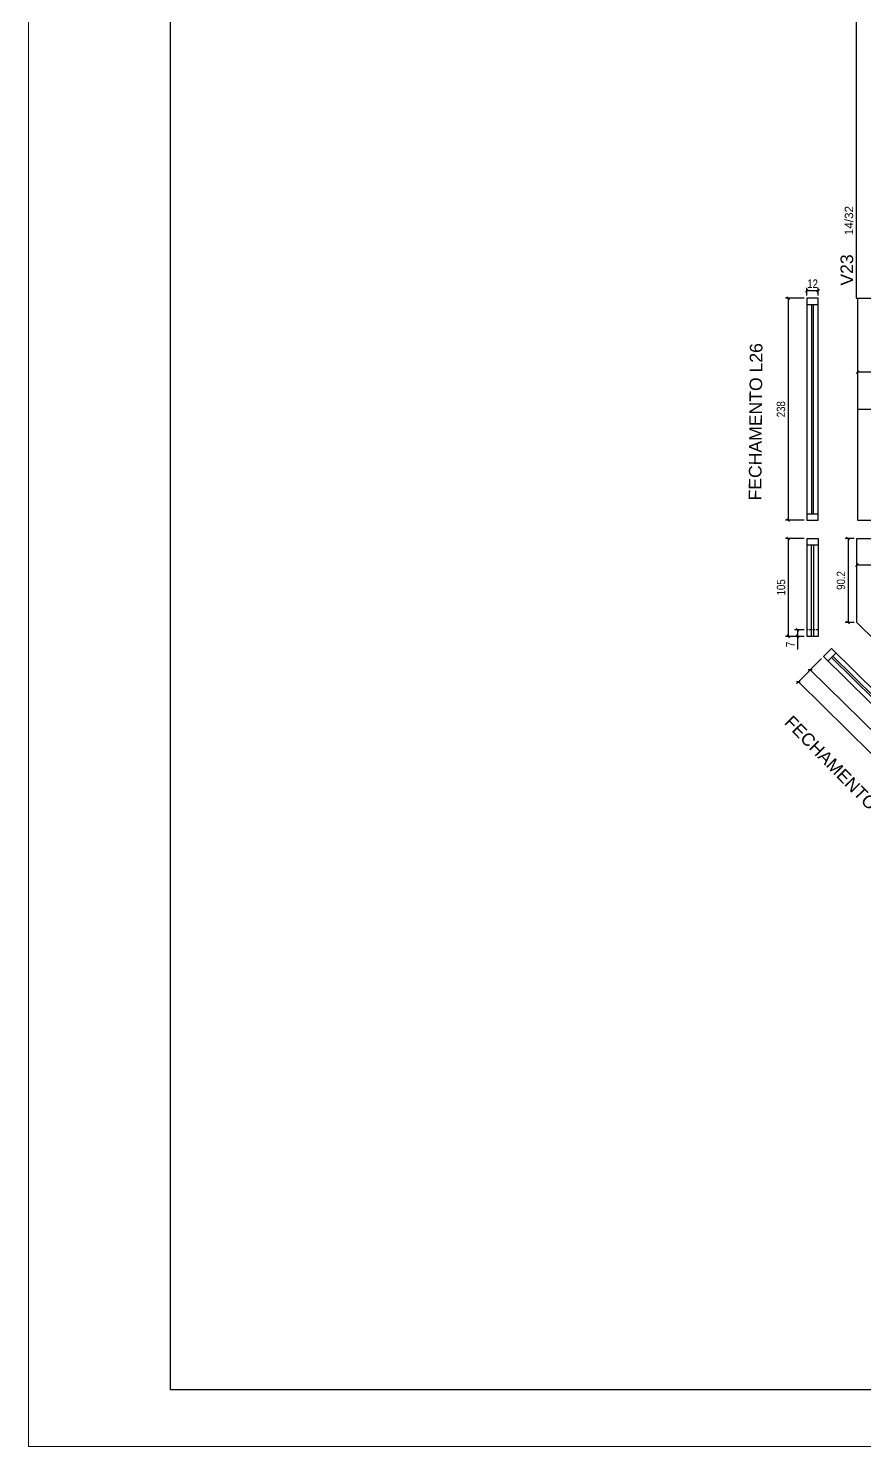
# Model space of a CAD drawing. Header units: millimetres. Extents: x 2797 to 7088, y 174 to 2922.
# Drawn here: x 2797 to 3694, y 174 to 1695 of the extents above; entities that cross this region are included whole.
import ezdxf

# ---------------------------------------------------------------- set-up
doc = ezdxf.new("R2010")
doc.units = ezdxf.units.MM
doc.linetypes.add('DASHED', pattern=[0.75, 0.5, -0.25])
for name, color, linetype in [('38', 7, 'Continuous'), ('ES-VIGA', 3, 'Continuous'), ('Painéis', 200, 'Continuous'), ('SARR_2.2x7', 40, 'Continuous'), ('SARR_EDITAR', 141, 'Continuous'), ('VIG-D', 2, 'Continuous'), ('VIG-N', 4, 'Continuous')]:
    doc.layers.add(name, color=color, linetype=linetype)
doc.layers.add('FOLHA', color=255, linetype='Continuous', lineweight=5)
doc.styles.add('COTA TECNICA-50', font='techl___.ttf', dxfattribs={"height": 9})
doc.styles.add('TQS_ARIAL', font='arial.ttf')
doc.dimstyles.new('COTA PAINEL-50', dxfattribs={"dimtxt": 9, "dimasz": 3, "dimexe": 3, "dimexo": 3, "dimgap": 3, "dimtad": 1, "dimdec": 1, "dimzin": 12, "dimdsep": 46, "dimtxsty": 'COTA TECNICA-50', "dimblk1": 'OBLIQUE', "dimblk2": 'OBLIQUE', "dimsah": 1, "dimcen": 0.9, "dimclrd": 4, "dimclre": 4, "dimclrt": 240, "dimadec": 1, "dimazin": 3, "dimtfac": 1, "dimtdec": 1, "dimtmove": 0, "dimatfit": 3, "dimfxl": 1, "dimtolj": 1, "dimtzin": 12, "dimarcsym": 0})

# ---------------------------------------------------------------- blocks, each defined once
blk = doc.blocks.new('_Oblique')
at = {"color": 0, "linetype": 'ByBlock', "lineweight": -2}
blk.add_line((-0.5, -0.5), (0.5, 0.5), dxfattribs=at)
blk = doc.blocks.new('*D21')
at = {"layer": 'Defpoints', "color": 0, "transparency": 16777216}
for p in [(3686, 1326.3), (3686, 1326.3), (3735, 1326.3)]:
    blk.add_point(p, dxfattribs=at)
at = {"layer": 'Painéis', "color": 4, "lineweight": -2, "transparency": 16777216}
blk.add_line((3735, 1326.3), (3686, 1326.3), dxfattribs=at)
at = {"layer": 'Painéis', "color": 4, "lineweight": -2, "transparency": 16777216, "xscale": 3, "yscale": 3, "zscale": 3, "rotation": 180}
blk.add_blockref('_Oblique', (3686, 1326.3), dxfattribs=at)
at = {"layer": 'Painéis', "color": 4, "lineweight": -2, "transparency": 16777216, "xscale": 3, "yscale": 3, "zscale": 3}
blk.add_blockref('_Oblique', (3735, 1326.3), dxfattribs=at)
at = {"layer": 'Painéis', "color": 240, "transparency": 16777216, "insert": (3710.5, 1333.9), "char_height": 9, "attachment_point": 5, "style": 'COTA TECNICA-50'}
blk.add_mtext('\\A1;49', dxfattribs=at)
blk = doc.blocks.new('*D24')
at = {"layer": 'Defpoints', "color": 0, "transparency": 16777216}
for p in [(3631.8, 1405.6), (3611.6, 1167.6), (3631.7, 1167.6)]:
    blk.add_point(p, dxfattribs=at)
at = {"layer": 'Painéis', "color": 4, "lineweight": -2, "transparency": 16777216}
for p, q in [((3628.8, 1405.6), (3608.6, 1405.6)), ((3611.6, 1405.6), (3611.6, 1167.6)), ((3628.7, 1167.6), (3608.6, 1167.6))]:
    blk.add_line(p, q, dxfattribs=at)
at = {"layer": 'Painéis', "color": 4, "lineweight": -2, "transparency": 16777216, "xscale": 3, "yscale": 3, "zscale": 3}
for p, rotation in [((3611.6, 1405.6), 90), ((3611.6, 1167.6), 270)]:
    blk.add_blockref('_Oblique', p, dxfattribs=dict(at, rotation=rotation))
at = {"layer": 'Painéis', "color": 240, "transparency": 16777216, "insert": (3603.9, 1286.6), "char_height": 9, "attachment_point": 5, "rotation": 90, "style": 'COTA TECNICA-50'}
blk.add_mtext('\\A1;238', dxfattribs=at)
blk = doc.blocks.new('*D226')
at = {"layer": 'Defpoints', "color": 0, "transparency": 16777216}
for p in [(3631.7, 1413.6), (3631.7, 1405.6), (3643.8, 1405.6)]:
    blk.add_point(p, dxfattribs=at)
at = {"layer": 'Painéis', "color": 4, "lineweight": -2, "transparency": 16777216}
for p, q in [((3631.7, 1408.6), (3631.7, 1416.6)), ((3643.8, 1408.6), (3643.8, 1416.6)), ((3643.8, 1413.6), (3631.7, 1413.6))]:
    blk.add_line(p, q, dxfattribs=at)
at = {"layer": 'Painéis', "color": 4, "lineweight": -2, "transparency": 16777216, "xscale": 3, "yscale": 3, "zscale": 3, "rotation": 180}
blk.add_blockref('_Oblique', (3631.7, 1413.6), dxfattribs=at)
at = {"layer": 'Painéis', "color": 4, "lineweight": -2, "transparency": 16777216, "xscale": 3, "yscale": 3, "zscale": 3}
blk.add_blockref('_Oblique', (3643.8, 1413.6), dxfattribs=at)
at = {"layer": 'Painéis', "color": 240, "transparency": 16777216, "insert": (3637.8, 1421.2), "char_height": 9, "attachment_point": 5, "style": 'COTA TECNICA-50'}
blk.add_mtext('\\A1;12', dxfattribs=at)
blk = doc.blocks.new('*D227')
at = {"layer": 'Defpoints', "color": 0, "transparency": 16777216}
for p in [(3685.2, 1119.6), (3768.7, 1119.6), (3768.7, 1119.6)]:
    blk.add_point(p, dxfattribs=at)
at = {"layer": 'Painéis', "color": 4, "lineweight": -2, "transparency": 16777216}
blk.add_line((3685.2, 1119.6), (3768.7, 1119.6), dxfattribs=at)
at = {"layer": 'Painéis', "color": 4, "lineweight": -2, "transparency": 16777216, "xscale": 3, "yscale": 3, "zscale": 3, "rotation": 180}
blk.add_blockref('_Oblique', (3685.2, 1119.6), dxfattribs=at)
at = {"layer": 'Painéis', "color": 4, "lineweight": -2, "transparency": 16777216, "xscale": 3, "yscale": 3, "zscale": 3}
blk.add_blockref('_Oblique', (3768.7, 1119.6), dxfattribs=at)
at = {"layer": 'Painéis', "color": 240, "transparency": 16777216, "insert": (3726.9, 1127.3), "char_height": 9, "attachment_point": 5, "style": 'COTA TECNICA-50'}
blk.add_mtext('\\A1;83.5', dxfattribs=at)
blk = doc.blocks.new('*D230')
at = {"layer": 'Defpoints', "color": 0, "transparency": 16777216}
for p in [(3685.2, 1148.1), (3675.8, 1057.9), (3685.2, 1057.9)]:
    blk.add_point(p, dxfattribs=at)
at = {"layer": 'Painéis', "color": 4, "lineweight": -2, "transparency": 16777216}
for p, q in [((3682.2, 1148.1), (3672.8, 1148.1)), ((3675.8, 1148.1), (3675.8, 1057.9)), ((3682.2, 1057.9), (3672.8, 1057.9))]:
    blk.add_line(p, q, dxfattribs=at)
at = {"layer": 'Painéis', "color": 4, "lineweight": -2, "transparency": 16777216, "xscale": 3, "yscale": 3, "zscale": 3}
for p, rotation in [((3675.8, 1148.1), 90), ((3675.8, 1057.9), 270)]:
    blk.add_blockref('_Oblique', p, dxfattribs=dict(at, rotation=rotation))
at = {"layer": 'Painéis', "color": 240, "transparency": 16777216, "insert": (3668.2, 1103), "char_height": 9, "attachment_point": 5, "rotation": 90, "style": 'COTA TECNICA-50'}
blk.add_mtext('\\A1;90.2', dxfattribs=at)
blk = doc.blocks.new('*D316')
at = {"layer": 'Defpoints', "color": 0, "transparency": 16777216}
for p in [(3631.8, 1148.1), (3611.6, 1043.1), (3631.8, 1043.1)]:
    blk.add_point(p, dxfattribs=at)
at = {"layer": 'Painéis', "color": 4, "lineweight": -2, "transparency": 16777216}
for p, q in [((3628.8, 1148.1), (3608.6, 1148.1)), ((3611.6, 1148.1), (3611.6, 1043.1)), ((3628.8, 1043.1), (3608.6, 1043.1))]:
    blk.add_line(p, q, dxfattribs=at)
at = {"layer": 'Painéis', "color": 4, "lineweight": -2, "transparency": 16777216, "xscale": 3, "yscale": 3, "zscale": 3}
for p, rotation in [((3611.6, 1148.1), 90), ((3611.6, 1043.1), 270)]:
    blk.add_blockref('_Oblique', p, dxfattribs=dict(at, rotation=rotation))
at = {"layer": 'Painéis', "color": 240, "transparency": 16777216, "insert": (3604, 1095.6), "char_height": 9, "attachment_point": 5, "rotation": 90, "style": 'COTA TECNICA-50'}
blk.add_mtext('\\A1;105', dxfattribs=at)
blk = doc.blocks.new('*D323')
at = {"layer": 'Defpoints', "color": 0, "transparency": 16777216}
for p in [(3631.8, 1050.1), (3621.5, 1043.1), (3631.8, 1043.1)]:
    blk.add_point(p, dxfattribs=at)
at = {"layer": 'Painéis', "color": 4, "lineweight": -2, "transparency": 16777216}
for p, q in [((3628.8, 1050.1), (3618.5, 1050.1)), ((3621.5, 1050.1), (3621.5, 1043.1)), ((3628.8, 1043.1), (3618.5, 1043.1)), ((3621.5, 1043.1), (3621.5, 1028.9))]:
    blk.add_line(p, q, dxfattribs=at)
at = {"layer": 'Painéis', "color": 4, "lineweight": -2, "transparency": 16777216, "xscale": 3, "yscale": 3, "zscale": 3}
for p, rotation in [((3621.5, 1050.1), 90), ((3621.5, 1043.1), 270)]:
    blk.add_blockref('_Oblique', p, dxfattribs=dict(at, rotation=rotation))
at = {"layer": 'Painéis', "color": 240, "transparency": 16777216, "insert": (3613.9, 1034.5), "char_height": 9, "attachment_point": 5, "rotation": 90, "style": 'COTA TECNICA-50'}
blk.add_mtext('\\A1;7', dxfattribs=at)
blk = doc.blocks.new('*D211')
at = {"layer": 'Defpoints', "color": 0, "transparency": 16777216}
for p in [(3649.5, 1021.7), (3912.2, 762.9), (3885.2, 735.5)]:
    blk.add_point(p, dxfattribs=at)
at = {"layer": 'Painéis', "color": 4, "lineweight": -2, "transparency": 16777216}
for p, q in [((3647.4, 1019.5), (3620.4, 992.2)), ((3622.5, 994.3), (3885.2, 735.5)), ((3910.1, 760.7), (3883.1, 733.3))]:
    blk.add_line(p, q, dxfattribs=at)
at = {"layer": 'Painéis', "color": 4, "lineweight": -2, "transparency": 16777216, "xscale": 3, "yscale": 3, "zscale": 3}
for p, rotation in [((3622.5, 994.3), 135.4291771280982), ((3885.2, 735.5), 315.4291771280982)]:
    blk.add_blockref('_Oblique', p, dxfattribs=dict(at, rotation=rotation))
at = {"layer": 'Painéis', "color": 240, "transparency": 16777216, "insert": (3759.3, 870.4), "char_height": 9, "attachment_point": 5, "rotation": 315.4292, "style": 'COTA TECNICA-50'}
blk.add_mtext('\\A1;368.8', dxfattribs=at)
blk = doc.blocks.new('*D324')
at = {"layer": 'Defpoints', "color": 0, "transparency": 16777216}
for p in [(3649.5, 1021.7), (3635.3, 1007.3), (3823.3, 850.4)]:
    blk.add_point(p, dxfattribs=at)
at = {"layer": 'Painéis', "color": 4, "lineweight": -2, "transparency": 16777216}
for p, q in [((3647.4, 1019.5), (3633.2, 1005.1)), ((3809.1, 836), (3635.3, 1007.3)), ((3821.2, 848.3), (3807, 833.9))]:
    blk.add_line(p, q, dxfattribs=at)
at = {"layer": 'Painéis', "color": 4, "lineweight": -2, "transparency": 16777216, "xscale": 3, "yscale": 3, "zscale": 3}
for p, rotation in [((3635.3, 1007.3), 135.4291771280949), ((3809.1, 836), 315.4291771280949)]:
    blk.add_blockref('_Oblique', p, dxfattribs=dict(at, rotation=rotation))
at = {"layer": 'Painéis', "color": 240, "transparency": 16777216, "insert": (3727.5, 927.1), "char_height": 9, "attachment_point": 5, "rotation": 315.4292, "style": 'COTA TECNICA-50'}
blk.add_mtext('\\A1;244', dxfattribs=at)

msp = doc.modelspace()

# ---------------------------------------------------------------- linework, layer by layer
at = {"color": 30}
for p, q in [((2949.04, 235.36), (2949.04, 2861.2)), ((7027.53, 235.36), (2949.04, 235.36))]:
    msp.add_line(p, q, dxfattribs=at)
at = {"layer": 'ES-VIGA'}
for points in [[(3684.66, 1745.08), (3684.66, 1405.58)], [(3684.66, 1405.58), (3784.65, 1405.58)]]:
    msp.add_lwpolyline(points, dxfattribs=at)
at = {"layer": 'FOLHA', "lineweight": 5}
msp.add_line((2796.63, 174.4), (2796.63, 2922.16), dxfattribs=at)
at = {"layer": 'FOLHA'}
msp.add_line((7088.49, 174.4), (2796.63, 174.4), dxfattribs=at)
at = {"layer": 'Painéis'}
for p, q in [((3685.98, 1405.58), (3685.98, 1167.58)), ((3685.98, 1286.58), (3784.15, 1286.58)), ((3685.98, 1167.58), (3784.15, 1167.58)), ((3685.15, 1057.86), (3685.15, 1148.08)), ((3685.15, 1148.08), (3768.65, 1148.08)), ((3947.87, 799.05), (3685.15, 1057.86))]:
    msp.add_line(p, q, dxfattribs=at)
for points in [[(3631.75, 1167.58), (3643.79, 1167.58), (3643.79, 1405.58), (3631.75, 1405.58)], [(3643.79, 1043.08), (3631.79, 1043.08), (3631.79, 1148.08), (3643.79, 1148.08)], [(3657.92, 1030.21), (3649.5, 1021.66), (3823.31, 850.43), (3831.73, 858.98)]]:
    msp.add_lwpolyline(points, close=True, dxfattribs=at)
at = {"layer": 'SARR_2.2x7', "linetype": 'Continuous'}
for p, q in [((3643.75, 1398.58), (3631.75, 1398.58)), ((3631.79, 1174.58), (3643.79, 1174.58)), ((3631.79, 1141.08), (3643.79, 1141.08)), ((3662.9, 1025.3), (3654.48, 1016.75))]:
    msp.add_line(p, q, dxfattribs=at)
at = {"layer": 'SARR_2.2x7', "linetype": 'DASHED', "ltscale": 5}
msp.add_line((3643.79, 1050.08), (3631.79, 1050.08), dxfattribs=at)
at = {"layer": 'SARR_EDITAR', "linetype": 'Continuous'}
for p, q in [((3636.75, 1398.58), (3636.79, 1174.58)), ((3638.79, 1174.58), (3638.75, 1398.58)), ((3636.79, 1043.08), (3636.79, 1141.08)), ((3638.79, 1141.08), (3638.79, 1043.08)), ((3657.99, 1020.31), (3826.82, 853.99)), ((3828.22, 855.42), (3659.4, 1021.74))]:
    msp.add_line(p, q, dxfattribs=at)

# ---------------------------------------------------------------- texts
at = {"layer": '38', "color": 7, "linetype": 'Continuous', "style": 'TQS_ARIAL'}
for s, rotation, p in [('FECHAMENTO L26', 89.57897, (3582.77, 1188.72)), ('FECHAMENTO L34', 314.37348, (3606.57, 950.03))]:
    msp.add_text(s, height=13.5, rotation=rotation, dxfattribs=at).set_placement(p)
at = {"layer": 'VIG-D', "linetype": 'Continuous', "style": 'TQS_ARIAL'}
msp.add_text('14/32', height=9, rotation=90, dxfattribs=at).set_placement((3681.28, 1473.08))
at = {"layer": 'VIG-N', "linetype": 'Continuous', "style": 'TQS_ARIAL'}
msp.add_text('V23', height=13.5, rotation=90, dxfattribs=at).set_placement((3681.28, 1419.08))

# ---------------------------------------------------------------- dimensions: what is measured, and where the dimension line sits
at = {"layer": 'Painéis'}
dim = msp.add_linear_dim(base=(3631.75, 1413.64), p1=(3643.79, 1405.58), p2=(3631.75, 1405.58), dimstyle='COTA PAINEL-50', dxfattribs=at)
dim.commit()
dim.dimension.update_dxf_attribs({"geometry": '*D226', "text_midpoint": (3637.77, 1413.64), "dimtype": 160})
for base, p1, p2, angle, picture, middle in [((3611.6, 1167.58), (3631.79, 1405.58), (3631.75, 1167.58), 90, '*D24', (3603.88, 1286.58)), ((3611.6, 1043.08), (3631.79, 1148.08), (3631.79, 1043.08), 90, '*D316', (3604, 1095.58)), ((3675.77, 1057.86), (3685.15, 1148.08), (3685.15, 1057.86), 90, '*D230', (3668.15, 1102.97)), ((3635.33, 1007.28), (3823.31, 850.43), (3649.5, 1021.66), 315.42918, '*D324', (3727.55, 927.05))]:
    dim = msp.add_linear_dim(base=base, p1=p1, p2=p2, angle=angle, dimstyle='COTA PAINEL-50', dxfattribs=at)
    dim.commit()
    dim.dimension.update_dxf_attribs({"geometry": picture, "text_midpoint": middle})
for base, p1, p2, picture, middle in [((3685.98, 1326.28), (3734.98, 1326.28), (3685.98, 1326.28), '*D21', (3710.48, 1333.87)), ((3768.65, 1119.56), (3685.15, 1119.56), (3768.65, 1119.56), '*D227', (3726.9, 1127.28))]:
    dim = msp.add_linear_dim(base=base, p1=p1, p2=p2, dimstyle='COTA PAINEL-50', dxfattribs=at)
    dim.commit()
    dim.dimension.update_dxf_attribs({"geometry": picture, "text_midpoint": middle})
for p1, p2, distance, picture, middle in [((3631.79, 1050.08), (3631.79, 1043.08), -10.34, '*D323', (3613.89, 1034.51)), ((3649.5, 1021.66), (3912.21, 762.85), -38.42, '*D211', (3759.31, 870.38))]:
    dim = msp.add_aligned_dim(p1=p1, p2=p2, distance=distance, dimstyle='COTA PAINEL-50', dxfattribs=at)
    dim.commit()
    dim.dimension.update_dxf_attribs({"geometry": picture, "text_midpoint": middle})

doc.saveas('drawing.dxf')
